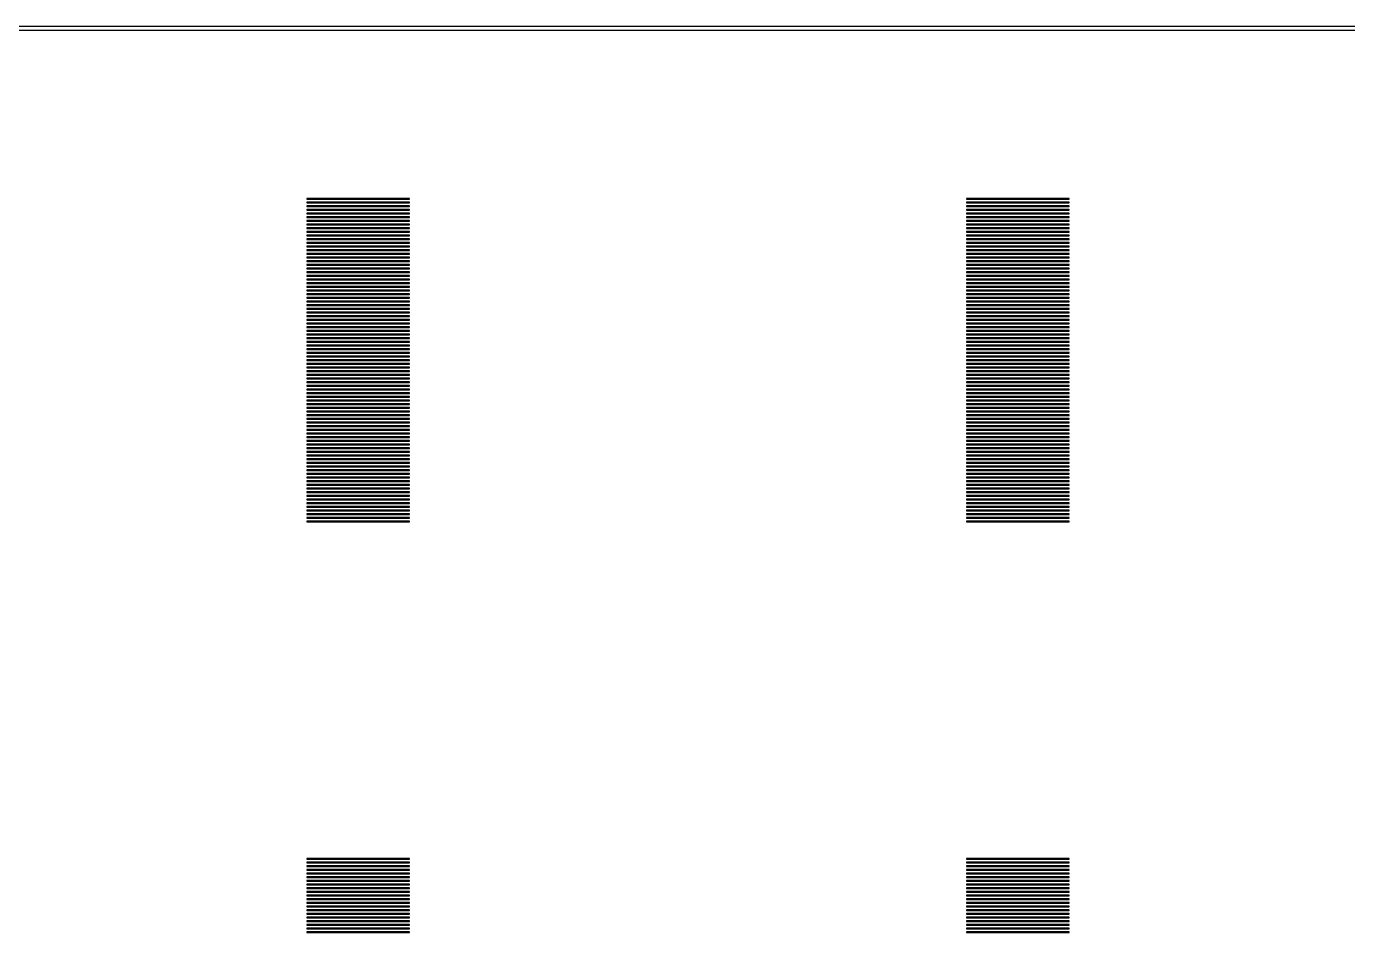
# Model space of a CAD drawing. Extents: x 0 to 72, y 0 to 108.
# Drawn here: x 17.98 to 36, y 95.69 to 108.05 of the extents above; entities that cross this region are included whole.
import ezdxf

# ---------------------------------------------------------------- set-up
doc = ezdxf.new("R2010")
doc.units = 0

msp = doc.modelspace()

# ---------------------------------------------------------------- linework, layer by layer
for p, q in [((72.05, 108.05), (-0.04999, 108.05)), ((0, 108), (72, 108)), ((23.2, 105.705), (21.8, 105.705)), ((21.8, 105.705), (21.8, 105.695)), ((21.8, 105.695), (23.2, 105.695)), ((23.2, 105.655), (21.8, 105.655)), ((21.8, 105.655), (21.8, 105.645)), ((21.8, 105.645), (23.2, 105.645)), ((23.2, 105.695), (23.2, 105.705)), ((23.2, 105.645), (23.2, 105.655)), ((32.2, 105.705), (30.8, 105.705)), ((30.8, 105.705), (30.8, 105.695)), ((30.8, 105.695), (32.2, 105.695)), ((32.2, 105.655), (30.8, 105.655)), ((30.8, 105.655), (30.8, 105.645)), ((30.8, 105.645), (32.2, 105.645)), ((32.2, 105.695), (32.2, 105.705)), ((32.2, 105.645), (32.2, 105.655)), ((23.2, 105.605), (21.8, 105.605)), ((21.8, 105.605), (21.8, 105.595)), ((21.8, 105.595), (23.2, 105.595)), ((23.2, 105.555), (21.8, 105.555)), ((21.8, 105.555), (21.8, 105.545)), ((21.8, 105.545), (23.2, 105.545)), ((23.2, 105.505), (21.8, 105.505)), ((21.8, 105.505), (21.8, 105.495)), ((21.8, 105.495), (23.2, 105.495)), ((23.2, 105.455), (21.8, 105.455)), ((21.8, 105.455), (21.8, 105.445)), ((23.2, 105.595), (23.2, 105.605)), ((23.2, 105.545), (23.2, 105.555)), ((23.2, 105.495), (23.2, 105.505)), ((23.2, 105.445), (23.2, 105.455)), ((32.2, 105.605), (30.8, 105.605)), ((30.8, 105.605), (30.8, 105.595)), ((30.8, 105.595), (32.2, 105.595)), ((32.2, 105.555), (30.8, 105.555)), ((30.8, 105.555), (30.8, 105.545)), ((30.8, 105.545), (32.2, 105.545)), ((32.2, 105.505), (30.8, 105.505)), ((30.8, 105.505), (30.8, 105.495)), ((30.8, 105.495), (32.2, 105.495)), ((32.2, 105.455), (30.8, 105.455)), ((30.8, 105.455), (30.8, 105.445)), ((32.2, 105.595), (32.2, 105.605)), ((32.2, 105.545), (32.2, 105.555)), ((32.2, 105.495), (32.2, 105.505)), ((32.2, 105.445), (32.2, 105.455)), ((21.8, 105.445), (23.2, 105.445)), ((23.2, 105.405), (21.8, 105.405)), ((21.8, 105.405), (21.8, 105.395)), ((21.8, 105.395), (23.2, 105.395)), ((23.2, 105.355), (21.8, 105.355)), ((21.8, 105.355), (21.8, 105.345)), ((21.8, 105.345), (23.2, 105.345)), ((23.2, 105.305), (21.8, 105.305)), ((21.8, 105.305), (21.8, 105.295)), ((21.8, 105.295), (23.2, 105.295)), ((23.2, 105.395), (23.2, 105.405)), ((23.2, 105.345), (23.2, 105.355)), ((23.2, 105.295), (23.2, 105.305)), ((30.8, 105.445), (32.2, 105.445)), ((32.2, 105.405), (30.8, 105.405)), ((30.8, 105.405), (30.8, 105.395)), ((30.8, 105.395), (32.2, 105.395)), ((32.2, 105.355), (30.8, 105.355)), ((30.8, 105.355), (30.8, 105.345)), ((30.8, 105.345), (32.2, 105.345)), ((32.2, 105.305), (30.8, 105.305)), ((30.8, 105.305), (30.8, 105.295)), ((30.8, 105.295), (32.2, 105.295)), ((32.2, 105.395), (32.2, 105.405)), ((32.2, 105.345), (32.2, 105.355)), ((32.2, 105.295), (32.2, 105.305)), ((23.2, 105.255), (21.8, 105.255)), ((21.8, 105.255), (21.8, 105.245)), ((21.8, 105.245), (23.2, 105.245)), ((23.2, 105.205), (21.8, 105.205)), ((21.8, 105.205), (21.8, 105.195)), ((21.8, 105.195), (23.2, 105.195)), ((23.2, 105.155), (21.8, 105.155)), ((21.8, 105.155), (21.8, 105.145)), ((21.8, 105.145), (23.2, 105.145)), ((23.2, 105.105), (21.8, 105.105)), ((21.8, 105.105), (21.8, 105.095)), ((21.8, 105.095), (23.2, 105.095)), ((23.2, 105.245), (23.2, 105.255)), ((23.2, 105.195), (23.2, 105.205)), ((23.2, 105.145), (23.2, 105.155)), ((23.2, 105.095), (23.2, 105.105)), ((32.2, 105.255), (30.8, 105.255)), ((30.8, 105.255), (30.8, 105.245)), ((30.8, 105.245), (32.2, 105.245)), ((32.2, 105.205), (30.8, 105.205)), ((30.8, 105.205), (30.8, 105.195)), ((30.8, 105.195), (32.2, 105.195)), ((32.2, 105.155), (30.8, 105.155)), ((30.8, 105.155), (30.8, 105.145)), ((30.8, 105.145), (32.2, 105.145)), ((32.2, 105.105), (30.8, 105.105)), ((30.8, 105.105), (30.8, 105.095)), ((30.8, 105.095), (32.2, 105.095)), ((32.2, 105.245), (32.2, 105.255)), ((32.2, 105.195), (32.2, 105.205)), ((32.2, 105.145), (32.2, 105.155)), ((32.2, 105.095), (32.2, 105.105)), ((23.2, 105.055), (21.8, 105.055)), ((21.8, 105.055), (21.8, 105.045)), ((21.8, 105.045), (23.2, 105.045)), ((23.2, 105.005), (21.8, 105.005)), ((21.8, 105.005), (21.8, 104.995)), ((21.8, 104.995), (23.2, 104.995)), ((23.2, 104.955), (21.8, 104.955)), ((21.8, 104.955), (21.8, 104.945)), ((21.8, 104.945), (23.2, 104.945)), ((23.2, 105.045), (23.2, 105.055)), ((23.2, 104.995), (23.2, 105.005)), ((23.2, 104.945), (23.2, 104.955)), ((32.2, 105.055), (30.8, 105.055)), ((30.8, 105.055), (30.8, 105.045)), ((30.8, 105.045), (32.2, 105.045)), ((32.2, 105.005), (30.8, 105.005)), ((30.8, 105.005), (30.8, 104.995)), ((30.8, 104.995), (32.2, 104.995)), ((32.2, 104.955), (30.8, 104.955)), ((30.8, 104.955), (30.8, 104.945)), ((30.8, 104.945), (32.2, 104.945)), ((32.2, 105.045), (32.2, 105.055)), ((32.2, 104.995), (32.2, 105.005)), ((32.2, 104.945), (32.2, 104.955)), ((23.2, 104.905), (21.8, 104.905)), ((21.8, 104.905), (21.8, 104.895)), ((21.8, 104.895), (23.2, 104.895)), ((23.2, 104.855), (21.8, 104.855)), ((21.8, 104.855), (21.8, 104.845)), ((21.8, 104.845), (23.2, 104.845)), ((23.2, 104.805), (21.8, 104.805)), ((21.8, 104.805), (21.8, 104.795)), ((21.8, 104.795), (23.2, 104.795)), ((23.2, 104.755), (21.8, 104.755)), ((21.8, 104.755), (21.8, 104.745)), ((21.8, 104.745), (23.2, 104.745)), ((23.2, 104.895), (23.2, 104.905)), ((23.2, 104.845), (23.2, 104.855)), ((23.2, 104.795), (23.2, 104.805)), ((23.2, 104.745), (23.2, 104.755)), ((32.2, 104.905), (30.8, 104.905)), ((30.8, 104.905), (30.8, 104.895)), ((30.8, 104.895), (32.2, 104.895)), ((32.2, 104.855), (30.8, 104.855)), ((30.8, 104.855), (30.8, 104.845)), ((30.8, 104.845), (32.2, 104.845)), ((32.2, 104.805), (30.8, 104.805)), ((30.8, 104.805), (30.8, 104.795)), ((30.8, 104.795), (32.2, 104.795)), ((32.2, 104.755), (30.8, 104.755)), ((30.8, 104.755), (30.8, 104.745)), ((30.8, 104.745), (32.2, 104.745)), ((32.2, 104.895), (32.2, 104.905)), ((32.2, 104.845), (32.2, 104.855)), ((32.2, 104.795), (32.2, 104.805)), ((32.2, 104.745), (32.2, 104.755)), ((23.2, 104.705), (21.8, 104.705)), ((21.8, 104.705), (21.8, 104.695)), ((21.8, 104.695), (23.2, 104.695)), ((23.2, 104.655), (21.8, 104.655)), ((21.8, 104.655), (21.8, 104.645)), ((21.8, 104.645), (23.2, 104.645)), ((23.2, 104.605), (21.8, 104.605)), ((21.8, 104.605), (21.8, 104.595)), ((21.8, 104.595), (23.2, 104.595)), ((23.2, 104.555), (21.8, 104.555)), ((21.8, 104.555), (21.8, 104.545)), ((21.8, 104.545), (23.2, 104.545)), ((23.2, 104.695), (23.2, 104.705)), ((23.2, 104.645), (23.2, 104.655)), ((23.2, 104.595), (23.2, 104.605)), ((23.2, 104.545), (23.2, 104.555)), ((32.2, 104.705), (30.8, 104.705)), ((30.8, 104.705), (30.8, 104.695)), ((30.8, 104.695), (32.2, 104.695)), ((32.2, 104.655), (30.8, 104.655)), ((30.8, 104.655), (30.8, 104.645)), ((30.8, 104.645), (32.2, 104.645)), ((32.2, 104.605), (30.8, 104.605)), ((30.8, 104.605), (30.8, 104.595)), ((30.8, 104.595), (32.2, 104.595)), ((32.2, 104.555), (30.8, 104.555)), ((30.8, 104.555), (30.8, 104.545)), ((30.8, 104.545), (32.2, 104.545)), ((32.2, 104.695), (32.2, 104.705)), ((32.2, 104.645), (32.2, 104.655)), ((32.2, 104.595), (32.2, 104.605)), ((32.2, 104.545), (32.2, 104.555)), ((23.2, 104.505), (21.8, 104.505)), ((21.8, 104.505), (21.8, 104.495)), ((21.8, 104.495), (23.2, 104.495)), ((23.2, 104.455), (21.8, 104.455)), ((21.8, 104.455), (21.8, 104.445)), ((21.8, 104.445), (23.2, 104.445)), ((23.2, 104.405), (21.8, 104.405)), ((21.8, 104.405), (21.8, 104.395)), ((21.8, 104.395), (23.2, 104.395)), ((23.2, 104.495), (23.2, 104.505)), ((23.2, 104.445), (23.2, 104.455)), ((23.2, 104.395), (23.2, 104.405)), ((32.2, 104.505), (30.8, 104.505)), ((30.8, 104.505), (30.8, 104.495)), ((30.8, 104.495), (32.2, 104.495)), ((32.2, 104.455), (30.8, 104.455)), ((30.8, 104.455), (30.8, 104.445)), ((30.8, 104.445), (32.2, 104.445)), ((32.2, 104.405), (30.8, 104.405)), ((30.8, 104.405), (30.8, 104.395)), ((30.8, 104.395), (32.2, 104.395)), ((32.2, 104.495), (32.2, 104.505)), ((32.2, 104.445), (32.2, 104.455)), ((32.2, 104.395), (32.2, 104.405)), ((23.2, 104.355), (21.8, 104.355)), ((21.8, 104.355), (21.8, 104.345)), ((21.8, 104.345), (23.2, 104.345)), ((23.2, 104.305), (21.8, 104.305)), ((21.8, 104.305), (21.8, 104.295)), ((21.8, 104.295), (23.2, 104.295)), ((23.2, 104.255), (21.8, 104.255)), ((21.8, 104.255), (21.8, 104.245)), ((21.8, 104.245), (23.2, 104.245)), ((23.2, 104.205), (21.8, 104.205)), ((21.8, 104.205), (21.8, 104.195)), ((21.8, 104.195), (23.2, 104.195)), ((23.2, 104.345), (23.2, 104.355)), ((23.2, 104.295), (23.2, 104.305)), ((23.2, 104.245), (23.2, 104.255)), ((23.2, 104.195), (23.2, 104.205)), ((32.2, 104.355), (30.8, 104.355)), ((30.8, 104.355), (30.8, 104.345)), ((30.8, 104.345), (32.2, 104.345)), ((32.2, 104.305), (30.8, 104.305)), ((30.8, 104.305), (30.8, 104.295)), ((30.8, 104.295), (32.2, 104.295)), ((32.2, 104.255), (30.8, 104.255)), ((30.8, 104.255), (30.8, 104.245)), ((30.8, 104.245), (32.2, 104.245)), ((32.2, 104.205), (30.8, 104.205)), ((30.8, 104.205), (30.8, 104.195)), ((30.8, 104.195), (32.2, 104.195)), ((32.2, 104.345), (32.2, 104.355)), ((32.2, 104.295), (32.2, 104.305)), ((32.2, 104.245), (32.2, 104.255)), ((32.2, 104.195), (32.2, 104.205)), ((23.2, 104.155), (21.8, 104.155)), ((21.8, 104.155), (21.8, 104.145)), ((21.8, 104.145), (23.2, 104.145)), ((23.2, 104.105), (21.8, 104.105)), ((21.8, 104.105), (21.8, 104.095)), ((21.8, 104.095), (23.2, 104.095)), ((23.2, 104.055), (21.8, 104.055)), ((21.8, 104.055), (21.8, 104.045)), ((21.8, 104.045), (23.2, 104.045)), ((23.2, 104.005), (21.8, 104.005)), ((21.8, 104.005), (21.8, 103.995)), ((23.2, 104.145), (23.2, 104.155)), ((23.2, 104.095), (23.2, 104.105)), ((23.2, 104.045), (23.2, 104.055)), ((23.2, 103.995), (23.2, 104.005)), ((32.2, 104.155), (30.8, 104.155)), ((30.8, 104.155), (30.8, 104.145)), ((30.8, 104.145), (32.2, 104.145)), ((32.2, 104.105), (30.8, 104.105)), ((30.8, 104.105), (30.8, 104.095)), ((30.8, 104.095), (32.2, 104.095)), ((32.2, 104.055), (30.8, 104.055)), ((30.8, 104.055), (30.8, 104.045)), ((30.8, 104.045), (32.2, 104.045)), ((32.2, 104.005), (30.8, 104.005)), ((30.8, 104.005), (30.8, 103.995)), ((32.2, 104.145), (32.2, 104.155)), ((32.2, 104.095), (32.2, 104.105)), ((32.2, 104.045), (32.2, 104.055)), ((32.2, 103.995), (32.2, 104.005)), ((21.8, 103.995), (23.2, 103.995)), ((23.2, 103.955), (21.8, 103.955)), ((21.8, 103.955), (21.8, 103.945)), ((21.8, 103.945), (23.2, 103.945)), ((23.2, 103.905), (21.8, 103.905)), ((21.8, 103.905), (21.8, 103.895)), ((21.8, 103.895), (23.2, 103.895)), ((23.2, 103.855), (21.8, 103.855)), ((21.8, 103.855), (21.8, 103.845)), ((21.8, 103.845), (23.2, 103.845)), ((23.2, 103.945), (23.2, 103.955)), ((23.2, 103.895), (23.2, 103.905)), ((23.2, 103.845), (23.2, 103.855)), ((30.8, 103.995), (32.2, 103.995)), ((32.2, 103.955), (30.8, 103.955)), ((30.8, 103.955), (30.8, 103.945)), ((30.8, 103.945), (32.2, 103.945)), ((32.2, 103.905), (30.8, 103.905)), ((30.8, 103.905), (30.8, 103.895)), ((30.8, 103.895), (32.2, 103.895)), ((32.2, 103.855), (30.8, 103.855)), ((30.8, 103.855), (30.8, 103.845)), ((30.8, 103.845), (32.2, 103.845)), ((32.2, 103.945), (32.2, 103.955)), ((32.2, 103.895), (32.2, 103.905)), ((32.2, 103.845), (32.2, 103.855)), ((23.2, 103.805), (21.8, 103.805)), ((21.8, 103.805), (21.8, 103.795)), ((21.8, 103.795), (23.2, 103.795)), ((23.2, 103.755), (21.8, 103.755)), ((21.8, 103.755), (21.8, 103.745)), ((21.8, 103.745), (23.2, 103.745)), ((23.2, 103.705), (21.8, 103.705)), ((21.8, 103.705), (21.8, 103.695)), ((21.8, 103.695), (23.2, 103.695)), ((23.2, 103.655), (21.8, 103.655)), ((21.8, 103.655), (21.8, 103.645)), ((21.8, 103.645), (23.2, 103.645)), ((23.2, 103.795), (23.2, 103.805)), ((23.2, 103.745), (23.2, 103.755)), ((23.2, 103.695), (23.2, 103.705)), ((23.2, 103.645), (23.2, 103.655)), ((32.2, 103.805), (30.8, 103.805)), ((30.8, 103.805), (30.8, 103.795)), ((30.8, 103.795), (32.2, 103.795)), ((32.2, 103.755), (30.8, 103.755)), ((30.8, 103.755), (30.8, 103.745)), ((30.8, 103.745), (32.2, 103.745)), ((32.2, 103.705), (30.8, 103.705)), ((30.8, 103.705), (30.8, 103.695)), ((30.8, 103.695), (32.2, 103.695)), ((32.2, 103.655), (30.8, 103.655)), ((30.8, 103.655), (30.8, 103.645)), ((30.8, 103.645), (32.2, 103.645)), ((32.2, 103.795), (32.2, 103.805)), ((32.2, 103.745), (32.2, 103.755)), ((32.2, 103.695), (32.2, 103.705)), ((32.2, 103.645), (32.2, 103.655)), ((23.2, 103.605), (21.8, 103.605)), ((21.8, 103.605), (21.8, 103.595)), ((21.8, 103.595), (23.2, 103.595)), ((23.2, 103.555), (21.8, 103.555)), ((21.8, 103.555), (21.8, 103.545)), ((21.8, 103.545), (23.2, 103.545)), ((23.2, 103.505), (21.8, 103.505)), ((21.8, 103.505), (21.8, 103.495)), ((21.8, 103.495), (23.2, 103.495)), ((23.2, 103.595), (23.2, 103.605)), ((23.2, 103.545), (23.2, 103.555)), ((23.2, 103.495), (23.2, 103.505)), ((32.2, 103.605), (30.8, 103.605)), ((30.8, 103.605), (30.8, 103.595)), ((30.8, 103.595), (32.2, 103.595)), ((32.2, 103.555), (30.8, 103.555)), ((30.8, 103.555), (30.8, 103.545)), ((30.8, 103.545), (32.2, 103.545)), ((32.2, 103.505), (30.8, 103.505)), ((30.8, 103.505), (30.8, 103.495)), ((30.8, 103.495), (32.2, 103.495)), ((32.2, 103.595), (32.2, 103.605)), ((32.2, 103.545), (32.2, 103.555)), ((32.2, 103.495), (32.2, 103.505)), ((23.2, 103.455), (21.8, 103.455)), ((21.8, 103.455), (21.8, 103.445)), ((21.8, 103.445), (23.2, 103.445)), ((23.2, 103.405), (21.8, 103.405)), ((21.8, 103.405), (21.8, 103.395)), ((21.8, 103.395), (23.2, 103.395)), ((23.2, 103.355), (21.8, 103.355)), ((21.8, 103.355), (21.8, 103.345)), ((21.8, 103.345), (23.2, 103.345)), ((23.2, 103.305), (21.8, 103.305)), ((21.8, 103.305), (21.8, 103.295)), ((21.8, 103.295), (23.2, 103.295)), ((23.2, 103.445), (23.2, 103.455)), ((23.2, 103.395), (23.2, 103.405)), ((23.2, 103.345), (23.2, 103.355)), ((23.2, 103.295), (23.2, 103.305)), ((32.2, 103.455), (30.8, 103.455)), ((30.8, 103.455), (30.8, 103.445)), ((30.8, 103.445), (32.2, 103.445)), ((32.2, 103.405), (30.8, 103.405)), ((30.8, 103.405), (30.8, 103.395)), ((30.8, 103.395), (32.2, 103.395)), ((32.2, 103.355), (30.8, 103.355)), ((30.8, 103.355), (30.8, 103.345)), ((30.8, 103.345), (32.2, 103.345)), ((32.2, 103.305), (30.8, 103.305)), ((30.8, 103.305), (30.8, 103.295)), ((30.8, 103.295), (32.2, 103.295)), ((32.2, 103.445), (32.2, 103.455)), ((32.2, 103.395), (32.2, 103.405)), ((32.2, 103.345), (32.2, 103.355)), ((32.2, 103.295), (32.2, 103.305)), ((23.2, 103.255), (21.8, 103.255)), ((21.8, 103.255), (21.8, 103.245)), ((21.8, 103.245), (23.2, 103.245)), ((23.2, 103.205), (21.8, 103.205)), ((21.8, 103.205), (21.8, 103.195)), ((21.8, 103.195), (23.2, 103.195)), ((23.2, 103.155), (21.8, 103.155)), ((21.8, 103.155), (21.8, 103.145)), ((21.8, 103.145), (23.2, 103.145)), ((23.2, 103.105), (21.8, 103.105)), ((21.8, 103.105), (21.8, 103.095)), ((23.2, 103.245), (23.2, 103.255)), ((23.2, 103.195), (23.2, 103.205)), ((23.2, 103.145), (23.2, 103.155)), ((23.2, 103.095), (23.2, 103.105)), ((32.2, 103.255), (30.8, 103.255)), ((30.8, 103.255), (30.8, 103.245)), ((30.8, 103.245), (32.2, 103.245)), ((32.2, 103.205), (30.8, 103.205)), ((30.8, 103.205), (30.8, 103.195)), ((30.8, 103.195), (32.2, 103.195)), ((32.2, 103.155), (30.8, 103.155)), ((30.8, 103.155), (30.8, 103.145)), ((30.8, 103.145), (32.2, 103.145)), ((32.2, 103.105), (30.8, 103.105)), ((30.8, 103.105), (30.8, 103.095)), ((32.2, 103.245), (32.2, 103.255)), ((32.2, 103.195), (32.2, 103.205)), ((32.2, 103.145), (32.2, 103.155)), ((32.2, 103.095), (32.2, 103.105)), ((21.8, 103.095), (23.2, 103.095)), ((23.2, 103.055), (21.8, 103.055)), ((21.8, 103.055), (21.8, 103.045)), ((21.8, 103.045), (23.2, 103.045)), ((23.2, 103.005), (21.8, 103.005)), ((21.8, 103.005), (21.8, 102.995)), ((21.8, 102.995), (23.2, 102.995)), ((23.2, 102.955), (21.8, 102.955)), ((21.8, 102.955), (21.8, 102.945)), ((21.8, 102.945), (23.2, 102.945)), ((23.2, 103.045), (23.2, 103.055)), ((23.2, 102.995), (23.2, 103.005)), ((23.2, 102.945), (23.2, 102.955)), ((30.8, 103.095), (32.2, 103.095)), ((32.2, 103.055), (30.8, 103.055)), ((30.8, 103.055), (30.8, 103.045)), ((30.8, 103.045), (32.2, 103.045)), ((32.2, 103.005), (30.8, 103.005)), ((30.8, 103.005), (30.8, 102.995)), ((30.8, 102.995), (32.2, 102.995)), ((32.2, 102.955), (30.8, 102.955)), ((30.8, 102.955), (30.8, 102.945)), ((30.8, 102.945), (32.2, 102.945)), ((32.2, 103.045), (32.2, 103.055)), ((32.2, 102.995), (32.2, 103.005)), ((32.2, 102.945), (32.2, 102.955)), ((23.2, 102.905), (21.8, 102.905)), ((21.8, 102.905), (21.8, 102.895)), ((21.8, 102.895), (23.2, 102.895)), ((23.2, 102.855), (21.8, 102.855)), ((21.8, 102.855), (21.8, 102.845)), ((21.8, 102.845), (23.2, 102.845)), ((23.2, 102.805), (21.8, 102.805)), ((21.8, 102.805), (21.8, 102.795)), ((21.8, 102.795), (23.2, 102.795)), ((23.2, 102.755), (21.8, 102.755)), ((21.8, 102.755), (21.8, 102.745)), ((21.8, 102.745), (23.2, 102.745)), ((23.2, 102.895), (23.2, 102.905)), ((23.2, 102.845), (23.2, 102.855)), ((23.2, 102.795), (23.2, 102.805)), ((23.2, 102.745), (23.2, 102.755)), ((32.2, 102.905), (30.8, 102.905)), ((30.8, 102.905), (30.8, 102.895)), ((30.8, 102.895), (32.2, 102.895)), ((32.2, 102.855), (30.8, 102.855)), ((30.8, 102.855), (30.8, 102.845)), ((30.8, 102.845), (32.2, 102.845)), ((32.2, 102.805), (30.8, 102.805)), ((30.8, 102.805), (30.8, 102.795)), ((30.8, 102.795), (32.2, 102.795)), ((32.2, 102.755), (30.8, 102.755)), ((30.8, 102.755), (30.8, 102.745)), ((30.8, 102.745), (32.2, 102.745)), ((32.2, 102.895), (32.2, 102.905)), ((32.2, 102.845), (32.2, 102.855)), ((32.2, 102.795), (32.2, 102.805)), ((32.2, 102.745), (32.2, 102.755)), ((23.2, 102.705), (21.8, 102.705)), ((21.8, 102.705), (21.8, 102.695)), ((21.8, 102.695), (23.2, 102.695)), ((23.2, 102.655), (21.8, 102.655)), ((21.8, 102.655), (21.8, 102.645)), ((21.8, 102.645), (23.2, 102.645)), ((23.2, 102.605), (21.8, 102.605)), ((21.8, 102.605), (21.8, 102.595)), ((21.8, 102.595), (23.2, 102.595)), ((23.2, 102.695), (23.2, 102.705)), ((23.2, 102.645), (23.2, 102.655)), ((23.2, 102.595), (23.2, 102.605)), ((32.2, 102.705), (30.8, 102.705)), ((30.8, 102.705), (30.8, 102.695)), ((30.8, 102.695), (32.2, 102.695)), ((32.2, 102.655), (30.8, 102.655)), ((30.8, 102.655), (30.8, 102.645)), ((30.8, 102.645), (32.2, 102.645)), ((32.2, 102.605), (30.8, 102.605)), ((30.8, 102.605), (30.8, 102.595)), ((30.8, 102.595), (32.2, 102.595)), ((32.2, 102.695), (32.2, 102.705)), ((32.2, 102.645), (32.2, 102.655)), ((32.2, 102.595), (32.2, 102.605)), ((23.2, 102.555), (21.8, 102.555)), ((21.8, 102.555), (21.8, 102.545)), ((21.8, 102.545), (23.2, 102.545)), ((23.2, 102.505), (21.8, 102.505)), ((21.8, 102.505), (21.8, 102.495)), ((21.8, 102.495), (23.2, 102.495)), ((23.2, 102.455), (21.8, 102.455)), ((21.8, 102.455), (21.8, 102.445)), ((21.8, 102.445), (23.2, 102.445)), ((23.2, 102.405), (21.8, 102.405)), ((21.8, 102.405), (21.8, 102.395)), ((21.8, 102.395), (23.2, 102.395)), ((23.2, 102.545), (23.2, 102.555)), ((23.2, 102.495), (23.2, 102.505)), ((23.2, 102.445), (23.2, 102.455)), ((23.2, 102.395), (23.2, 102.405)), ((32.2, 102.555), (30.8, 102.555)), ((30.8, 102.555), (30.8, 102.545)), ((30.8, 102.545), (32.2, 102.545)), ((32.2, 102.505), (30.8, 102.505)), ((30.8, 102.505), (30.8, 102.495)), ((30.8, 102.495), (32.2, 102.495)), ((32.2, 102.455), (30.8, 102.455)), ((30.8, 102.455), (30.8, 102.445)), ((30.8, 102.445), (32.2, 102.445)), ((32.2, 102.405), (30.8, 102.405)), ((30.8, 102.405), (30.8, 102.395)), ((30.8, 102.395), (32.2, 102.395)), ((32.2, 102.545), (32.2, 102.555)), ((32.2, 102.495), (32.2, 102.505)), ((32.2, 102.445), (32.2, 102.455)), ((32.2, 102.395), (32.2, 102.405)), ((23.2, 102.355), (21.8, 102.355)), ((21.8, 102.355), (21.8, 102.345)), ((21.8, 102.345), (23.2, 102.345)), ((23.2, 102.305), (21.8, 102.305)), ((21.8, 102.305), (21.8, 102.295)), ((21.8, 102.295), (23.2, 102.295)), ((23.2, 102.255), (21.8, 102.255)), ((21.8, 102.255), (21.8, 102.245)), ((21.8, 102.245), (23.2, 102.245)), ((23.2, 102.205), (21.8, 102.205)), ((21.8, 102.205), (21.8, 102.195)), ((23.2, 102.345), (23.2, 102.355)), ((23.2, 102.295), (23.2, 102.305)), ((23.2, 102.245), (23.2, 102.255)), ((23.2, 102.195), (23.2, 102.205)), ((32.2, 102.355), (30.8, 102.355)), ((30.8, 102.355), (30.8, 102.345)), ((30.8, 102.345), (32.2, 102.345)), ((32.2, 102.305), (30.8, 102.305)), ((30.8, 102.305), (30.8, 102.295)), ((30.8, 102.295), (32.2, 102.295)), ((32.2, 102.255), (30.8, 102.255)), ((30.8, 102.255), (30.8, 102.245)), ((30.8, 102.245), (32.2, 102.245)), ((32.2, 102.205), (30.8, 102.205)), ((30.8, 102.205), (30.8, 102.195)), ((32.2, 102.345), (32.2, 102.355)), ((32.2, 102.295), (32.2, 102.305)), ((32.2, 102.245), (32.2, 102.255)), ((32.2, 102.195), (32.2, 102.205)), ((21.8, 102.195), (23.2, 102.195)), ((23.2, 102.155), (21.8, 102.155)), ((21.8, 102.155), (21.8, 102.145)), ((21.8, 102.145), (23.2, 102.145)), ((23.2, 102.105), (21.8, 102.105)), ((21.8, 102.105), (21.8, 102.095)), ((21.8, 102.095), (23.2, 102.095)), ((23.2, 102.055), (21.8, 102.055)), ((21.8, 102.055), (21.8, 102.045)), ((21.8, 102.045), (23.2, 102.045)), ((23.2, 102.145), (23.2, 102.155)), ((23.2, 102.095), (23.2, 102.105)), ((23.2, 102.045), (23.2, 102.055)), ((30.8, 102.195), (32.2, 102.195)), ((32.2, 102.155), (30.8, 102.155)), ((30.8, 102.155), (30.8, 102.145)), ((30.8, 102.145), (32.2, 102.145)), ((32.2, 102.105), (30.8, 102.105)), ((30.8, 102.105), (30.8, 102.095)), ((30.8, 102.095), (32.2, 102.095)), ((32.2, 102.055), (30.8, 102.055)), ((30.8, 102.055), (30.8, 102.045)), ((30.8, 102.045), (32.2, 102.045)), ((32.2, 102.145), (32.2, 102.155)), ((32.2, 102.095), (32.2, 102.105)), ((32.2, 102.045), (32.2, 102.055)), ((23.2, 102.005), (21.8, 102.005)), ((21.8, 102.005), (21.8, 101.995)), ((21.8, 101.995), (23.2, 101.995)), ((23.2, 101.955), (21.8, 101.955)), ((21.8, 101.955), (21.8, 101.945)), ((21.8, 101.945), (23.2, 101.945)), ((23.2, 101.905), (21.8, 101.905)), ((21.8, 101.905), (21.8, 101.895)), ((21.8, 101.895), (23.2, 101.895)), ((23.2, 101.855), (21.8, 101.855)), ((21.8, 101.855), (21.8, 101.845)), ((21.8, 101.845), (23.2, 101.845)), ((23.2, 101.995), (23.2, 102.005)), ((23.2, 101.945), (23.2, 101.955)), ((23.2, 101.895), (23.2, 101.905)), ((23.2, 101.845), (23.2, 101.855)), ((32.2, 102.005), (30.8, 102.005)), ((30.8, 102.005), (30.8, 101.995)), ((30.8, 101.995), (32.2, 101.995)), ((32.2, 101.955), (30.8, 101.955)), ((30.8, 101.955), (30.8, 101.945)), ((30.8, 101.945), (32.2, 101.945)), ((32.2, 101.905), (30.8, 101.905)), ((30.8, 101.905), (30.8, 101.895)), ((30.8, 101.895), (32.2, 101.895)), ((32.2, 101.855), (30.8, 101.855)), ((30.8, 101.855), (30.8, 101.845)), ((30.8, 101.845), (32.2, 101.845)), ((32.2, 101.995), (32.2, 102.005)), ((32.2, 101.945), (32.2, 101.955)), ((32.2, 101.895), (32.2, 101.905)), ((32.2, 101.845), (32.2, 101.855)), ((23.2, 101.805), (21.8, 101.805)), ((21.8, 101.805), (21.8, 101.795)), ((21.8, 101.795), (23.2, 101.795)), ((23.2, 101.755), (21.8, 101.755)), ((21.8, 101.755), (21.8, 101.745)), ((21.8, 101.745), (23.2, 101.745)), ((23.2, 101.705), (21.8, 101.705)), ((21.8, 101.705), (21.8, 101.695)), ((21.8, 101.695), (23.2, 101.695)), ((23.2, 101.795), (23.2, 101.805)), ((23.2, 101.745), (23.2, 101.755)), ((23.2, 101.695), (23.2, 101.705)), ((32.2, 101.805), (30.8, 101.805)), ((30.8, 101.805), (30.8, 101.795)), ((30.8, 101.795), (32.2, 101.795)), ((32.2, 101.755), (30.8, 101.755)), ((30.8, 101.755), (30.8, 101.745)), ((30.8, 101.745), (32.2, 101.745)), ((32.2, 101.705), (30.8, 101.705)), ((30.8, 101.705), (30.8, 101.695)), ((30.8, 101.695), (32.2, 101.695)), ((32.2, 101.795), (32.2, 101.805)), ((32.2, 101.745), (32.2, 101.755)), ((32.2, 101.695), (32.2, 101.705)), ((23.2, 101.655), (21.8, 101.655)), ((21.8, 101.655), (21.8, 101.645)), ((21.8, 101.645), (23.2, 101.645)), ((23.2, 101.605), (21.8, 101.605)), ((21.8, 101.605), (21.8, 101.595)), ((21.8, 101.595), (23.2, 101.595)), ((23.2, 101.555), (21.8, 101.555)), ((21.8, 101.555), (21.8, 101.545)), ((21.8, 101.545), (23.2, 101.545)), ((23.2, 101.505), (21.8, 101.505)), ((21.8, 101.505), (21.8, 101.495)), ((21.8, 101.495), (23.2, 101.495)), ((23.2, 101.645), (23.2, 101.655)), ((23.2, 101.595), (23.2, 101.605)), ((23.2, 101.545), (23.2, 101.555)), ((23.2, 101.495), (23.2, 101.505)), ((32.2, 101.655), (30.8, 101.655)), ((30.8, 101.655), (30.8, 101.645)), ((30.8, 101.645), (32.2, 101.645)), ((32.2, 101.605), (30.8, 101.605)), ((30.8, 101.605), (30.8, 101.595)), ((30.8, 101.595), (32.2, 101.595)), ((32.2, 101.555), (30.8, 101.555)), ((30.8, 101.555), (30.8, 101.545)), ((30.8, 101.545), (32.2, 101.545)), ((32.2, 101.505), (30.8, 101.505)), ((30.8, 101.505), (30.8, 101.495)), ((30.8, 101.495), (32.2, 101.495)), ((32.2, 101.645), (32.2, 101.655)), ((32.2, 101.595), (32.2, 101.605)), ((32.2, 101.545), (32.2, 101.555)), ((32.2, 101.495), (32.2, 101.505)), ((23.2, 101.455), (21.8, 101.455)), ((21.8, 101.455), (21.8, 101.445)), ((21.8, 101.445), (23.2, 101.445)), ((23.2, 101.405), (21.8, 101.405)), ((21.8, 101.405), (21.8, 101.395)), ((21.8, 101.395), (23.2, 101.395)), ((23.2, 101.355), (21.8, 101.355)), ((21.8, 101.355), (21.8, 101.345)), ((21.8, 101.345), (23.2, 101.345)), ((23.2, 101.305), (21.8, 101.305)), ((21.8, 101.305), (21.8, 101.295)), ((23.2, 101.445), (23.2, 101.455)), ((23.2, 101.395), (23.2, 101.405)), ((23.2, 101.345), (23.2, 101.355)), ((23.2, 101.295), (23.2, 101.305)), ((32.2, 101.455), (30.8, 101.455)), ((30.8, 101.455), (30.8, 101.445)), ((30.8, 101.445), (32.2, 101.445)), ((32.2, 101.405), (30.8, 101.405)), ((30.8, 101.405), (30.8, 101.395)), ((30.8, 101.395), (32.2, 101.395)), ((32.2, 101.355), (30.8, 101.355)), ((30.8, 101.355), (30.8, 101.345)), ((30.8, 101.345), (32.2, 101.345)), ((32.2, 101.305), (30.8, 101.305)), ((30.8, 101.305), (30.8, 101.295)), ((32.2, 101.445), (32.2, 101.455)), ((32.2, 101.395), (32.2, 101.405)), ((32.2, 101.345), (32.2, 101.355)), ((32.2, 101.295), (32.2, 101.305)), ((21.8, 101.295), (23.2, 101.295)), ((30.8, 101.295), (32.2, 101.295)), ((23.2, 96.705), (21.8, 96.705)), ((21.8, 96.705), (21.8, 96.695)), ((21.8, 96.695), (23.2, 96.695)), ((23.2, 96.655), (21.8, 96.655)), ((21.8, 96.655), (21.8, 96.645)), ((21.8, 96.645), (23.2, 96.645)), ((23.2, 96.695), (23.2, 96.705)), ((23.2, 96.645), (23.2, 96.655)), ((32.2, 96.705), (30.8, 96.705)), ((30.8, 96.705), (30.8, 96.695)), ((30.8, 96.695), (32.2, 96.695)), ((32.2, 96.655), (30.8, 96.655)), ((30.8, 96.655), (30.8, 96.645)), ((30.8, 96.645), (32.2, 96.645)), ((32.2, 96.695), (32.2, 96.705)), ((32.2, 96.645), (32.2, 96.655)), ((23.2, 96.605), (21.8, 96.605)), ((21.8, 96.605), (21.8, 96.595)), ((21.8, 96.595), (23.2, 96.595)), ((23.2, 96.555), (21.8, 96.555)), ((21.8, 96.555), (21.8, 96.545)), ((21.8, 96.545), (23.2, 96.545)), ((23.2, 96.505), (21.8, 96.505)), ((21.8, 96.505), (21.8, 96.495)), ((21.8, 96.495), (23.2, 96.495)), ((23.2, 96.455), (21.8, 96.455)), ((21.8, 96.455), (21.8, 96.445)), ((21.8, 96.445), (23.2, 96.445)), ((23.2, 96.595), (23.2, 96.605)), ((23.2, 96.545), (23.2, 96.555)), ((23.2, 96.495), (23.2, 96.505)), ((23.2, 96.445), (23.2, 96.455)), ((32.2, 96.605), (30.8, 96.605)), ((30.8, 96.605), (30.8, 96.595)), ((30.8, 96.595), (32.2, 96.595)), ((32.2, 96.555), (30.8, 96.555)), ((30.8, 96.555), (30.8, 96.545)), ((30.8, 96.545), (32.2, 96.545)), ((32.2, 96.505), (30.8, 96.505)), ((30.8, 96.505), (30.8, 96.495)), ((30.8, 96.495), (32.2, 96.495)), ((32.2, 96.455), (30.8, 96.455)), ((30.8, 96.455), (30.8, 96.445)), ((30.8, 96.445), (32.2, 96.445)), ((32.2, 96.595), (32.2, 96.605)), ((32.2, 96.545), (32.2, 96.555)), ((32.2, 96.495), (32.2, 96.505)), ((32.2, 96.445), (32.2, 96.455)), ((23.2, 96.405), (21.8, 96.405)), ((21.8, 96.405), (21.8, 96.395)), ((21.8, 96.395), (23.2, 96.395)), ((23.2, 96.355), (21.8, 96.355)), ((21.8, 96.355), (21.8, 96.345)), ((21.8, 96.345), (23.2, 96.345)), ((23.2, 96.305), (21.8, 96.305)), ((21.8, 96.305), (21.8, 96.295)), ((21.8, 96.295), (23.2, 96.295)), ((23.2, 96.255), (21.8, 96.255)), ((21.8, 96.255), (21.8, 96.245)), ((23.2, 96.395), (23.2, 96.405)), ((23.2, 96.345), (23.2, 96.355)), ((23.2, 96.295), (23.2, 96.305)), ((23.2, 96.245), (23.2, 96.255)), ((32.2, 96.405), (30.8, 96.405)), ((30.8, 96.405), (30.8, 96.395)), ((30.8, 96.395), (32.2, 96.395)), ((32.2, 96.355), (30.8, 96.355)), ((30.8, 96.355), (30.8, 96.345)), ((30.8, 96.345), (32.2, 96.345)), ((32.2, 96.305), (30.8, 96.305)), ((30.8, 96.305), (30.8, 96.295)), ((30.8, 96.295), (32.2, 96.295)), ((32.2, 96.255), (30.8, 96.255)), ((30.8, 96.255), (30.8, 96.245)), ((32.2, 96.395), (32.2, 96.405)), ((32.2, 96.345), (32.2, 96.355)), ((32.2, 96.295), (32.2, 96.305)), ((32.2, 96.245), (32.2, 96.255)), ((21.8, 96.245), (23.2, 96.245)), ((23.2, 96.205), (21.8, 96.205)), ((21.8, 96.205), (21.8, 96.195)), ((21.8, 96.195), (23.2, 96.195)), ((23.2, 96.155), (21.8, 96.155)), ((21.8, 96.155), (21.8, 96.145)), ((21.8, 96.145), (23.2, 96.145)), ((23.2, 96.105), (21.8, 96.105)), ((21.8, 96.105), (21.8, 96.095)), ((21.8, 96.095), (23.2, 96.095)), ((23.2, 96.195), (23.2, 96.205)), ((23.2, 96.145), (23.2, 96.155)), ((23.2, 96.095), (23.2, 96.105)), ((30.8, 96.245), (32.2, 96.245)), ((32.2, 96.205), (30.8, 96.205)), ((30.8, 96.205), (30.8, 96.195)), ((30.8, 96.195), (32.2, 96.195)), ((32.2, 96.155), (30.8, 96.155)), ((30.8, 96.155), (30.8, 96.145)), ((30.8, 96.145), (32.2, 96.145)), ((32.2, 96.105), (30.8, 96.105)), ((30.8, 96.105), (30.8, 96.095)), ((30.8, 96.095), (32.2, 96.095)), ((32.2, 96.195), (32.2, 96.205)), ((32.2, 96.145), (32.2, 96.155)), ((32.2, 96.095), (32.2, 96.105)), ((23.2, 96.055), (21.8, 96.055)), ((21.8, 96.055), (21.8, 96.045)), ((21.8, 96.045), (23.2, 96.045)), ((23.2, 96.005), (21.8, 96.005)), ((21.8, 96.005), (21.8, 95.995)), ((21.8, 95.995), (23.2, 95.995)), ((23.2, 95.955), (21.8, 95.955)), ((21.8, 95.955), (21.8, 95.945)), ((21.8, 95.945), (23.2, 95.945)), ((23.2, 95.905), (21.8, 95.905)), ((21.8, 95.905), (21.8, 95.895)), ((21.8, 95.895), (23.2, 95.895)), ((23.2, 96.045), (23.2, 96.055)), ((23.2, 95.995), (23.2, 96.005)), ((23.2, 95.945), (23.2, 95.955)), ((23.2, 95.895), (23.2, 95.905)), ((32.2, 96.055), (30.8, 96.055)), ((30.8, 96.055), (30.8, 96.045)), ((30.8, 96.045), (32.2, 96.045)), ((32.2, 96.005), (30.8, 96.005)), ((30.8, 96.005), (30.8, 95.995)), ((30.8, 95.995), (32.2, 95.995)), ((32.2, 95.955), (30.8, 95.955)), ((30.8, 95.955), (30.8, 95.945)), ((30.8, 95.945), (32.2, 95.945)), ((32.2, 95.905), (30.8, 95.905)), ((30.8, 95.905), (30.8, 95.895)), ((30.8, 95.895), (32.2, 95.895)), ((32.2, 96.045), (32.2, 96.055)), ((32.2, 95.995), (32.2, 96.005)), ((32.2, 95.945), (32.2, 95.955)), ((32.2, 95.895), (32.2, 95.905)), ((23.2, 95.855), (21.8, 95.855)), ((21.8, 95.855), (21.8, 95.845)), ((21.8, 95.845), (23.2, 95.845)), ((23.2, 95.805), (21.8, 95.805)), ((21.8, 95.805), (21.8, 95.795)), ((21.8, 95.795), (23.2, 95.795)), ((23.2, 95.755), (21.8, 95.755)), ((21.8, 95.755), (21.8, 95.745)), ((21.8, 95.745), (23.2, 95.745)), ((23.2, 95.845), (23.2, 95.855)), ((23.2, 95.795), (23.2, 95.805)), ((23.2, 95.745), (23.2, 95.755)), ((32.2, 95.855), (30.8, 95.855)), ((30.8, 95.855), (30.8, 95.845)), ((30.8, 95.845), (32.2, 95.845)), ((32.2, 95.805), (30.8, 95.805)), ((30.8, 95.805), (30.8, 95.795)), ((30.8, 95.795), (32.2, 95.795)), ((32.2, 95.755), (30.8, 95.755)), ((30.8, 95.755), (30.8, 95.745)), ((30.8, 95.745), (32.2, 95.745)), ((32.2, 95.845), (32.2, 95.855)), ((32.2, 95.795), (32.2, 95.805)), ((32.2, 95.745), (32.2, 95.755)), ((23.2, 95.705), (21.8, 95.705)), ((21.8, 95.705), (21.8, 95.695)), ((21.8, 95.695), (23.2, 95.695)), ((23.2, 95.695), (23.2, 95.705)), ((32.2, 95.705), (30.8, 95.705)), ((30.8, 95.705), (30.8, 95.695)), ((30.8, 95.695), (32.2, 95.695)), ((32.2, 95.695), (32.2, 95.705))]:
    msp.add_line(p, q)

doc.saveas('drawing.dxf')
